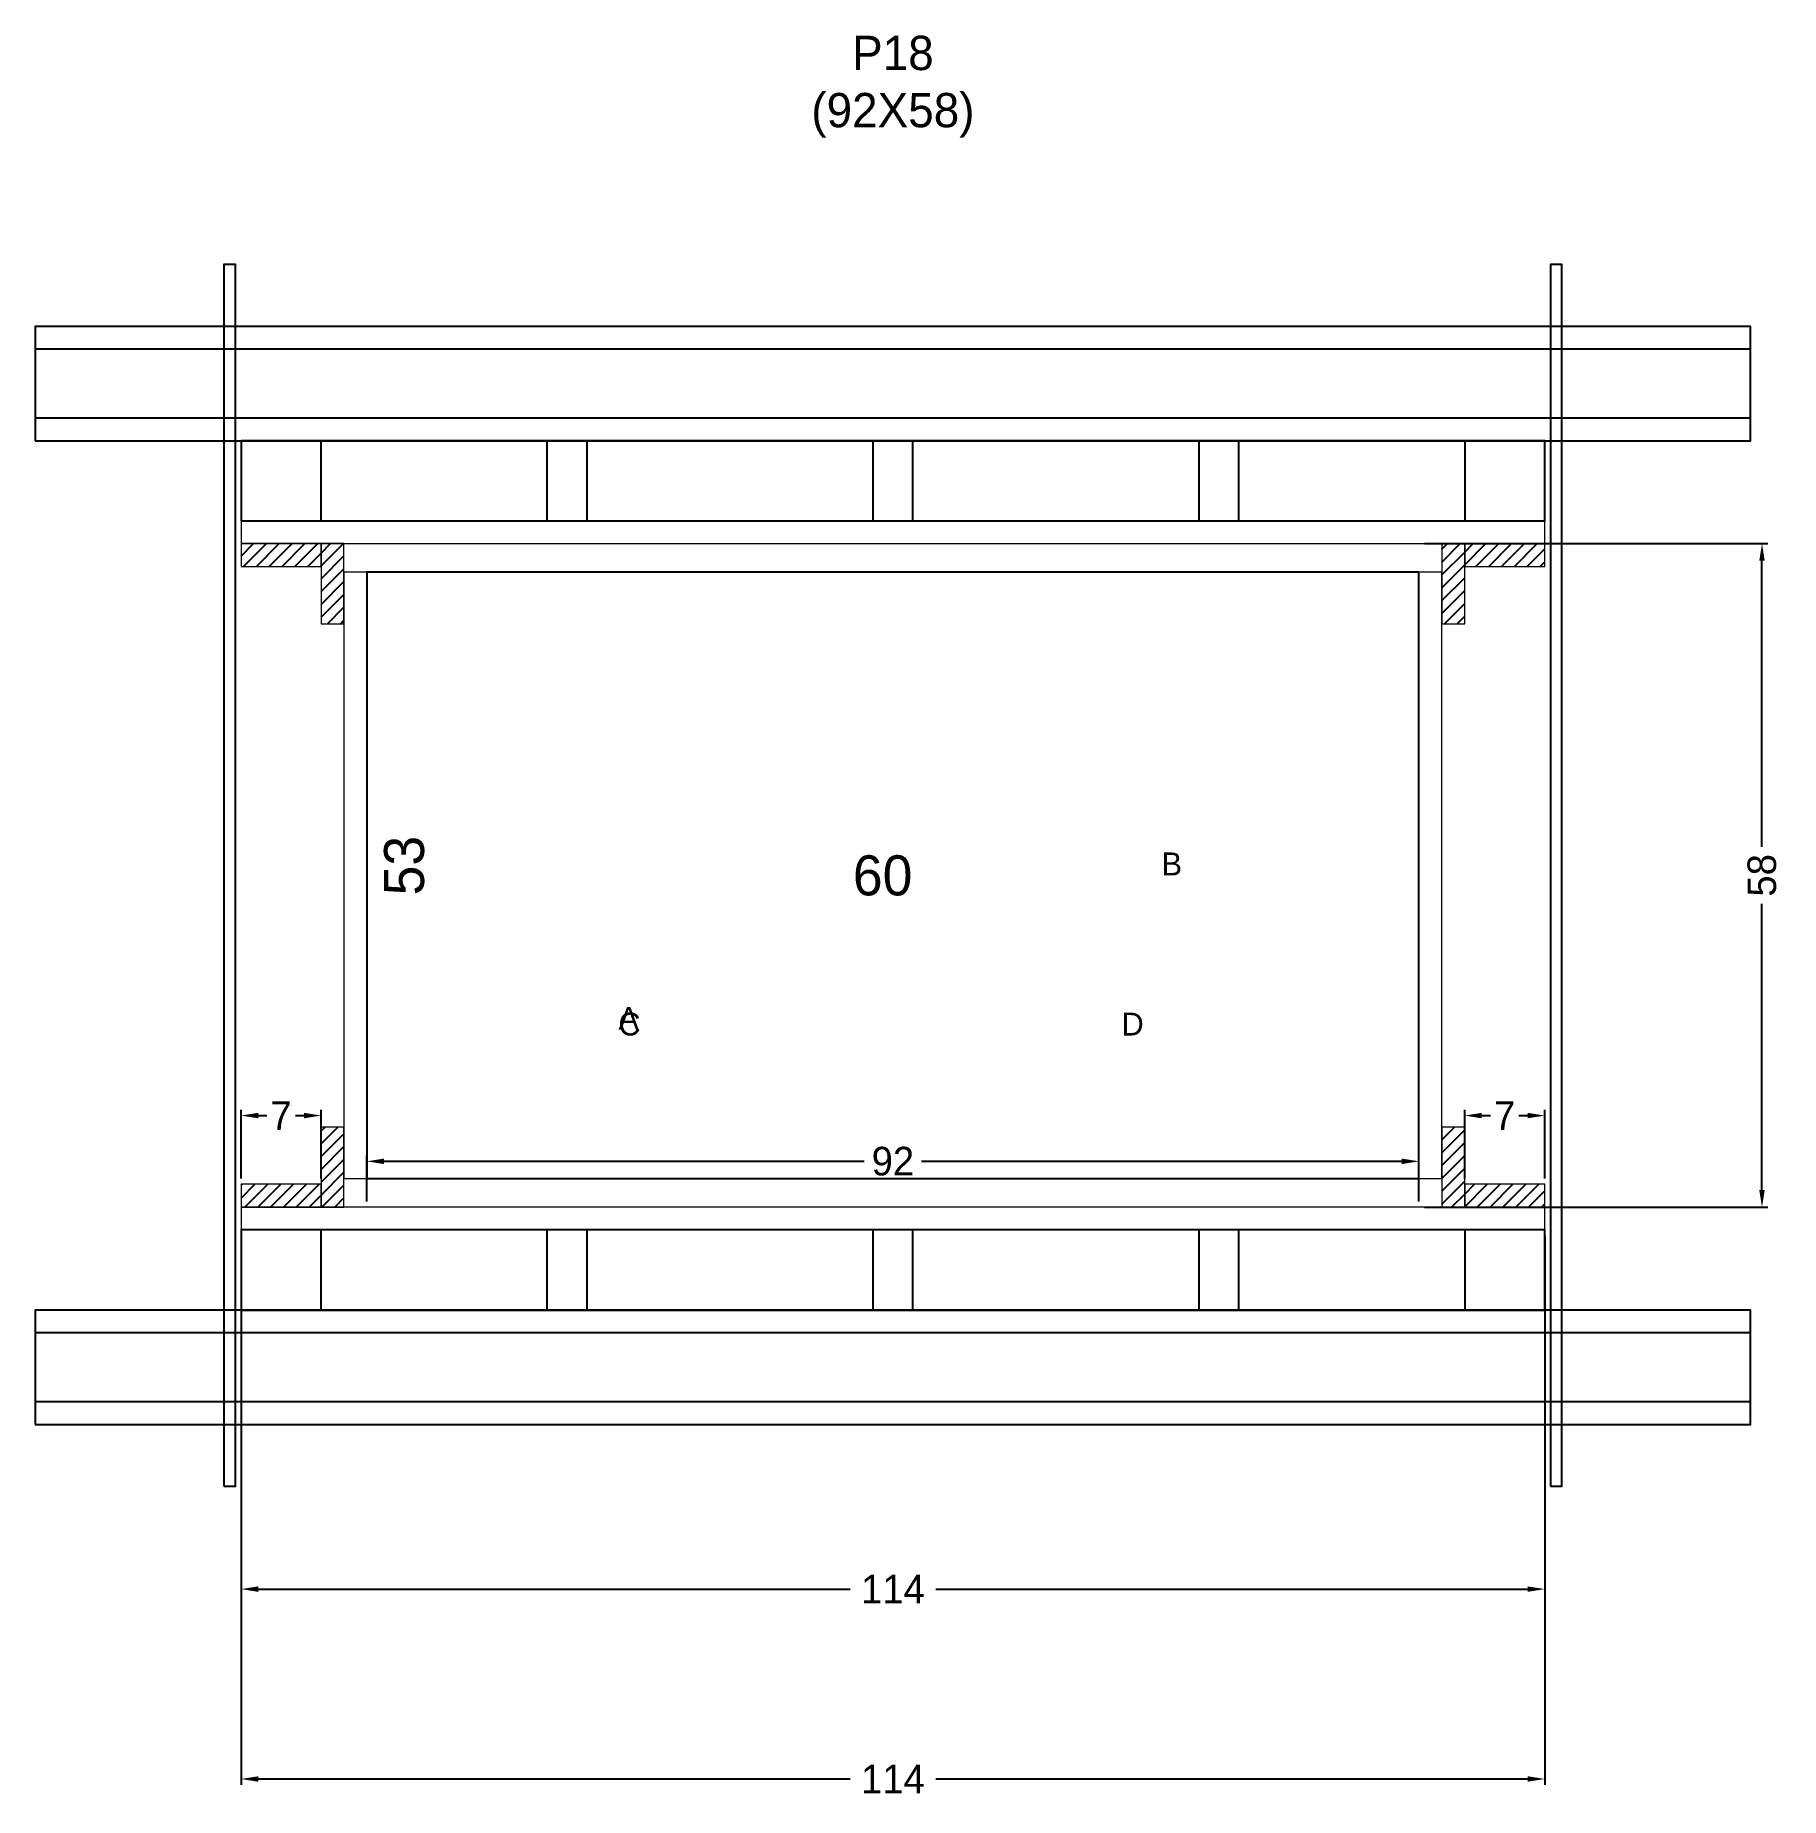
# Model space of a CAD drawing. Header units: centimetres. Extents: x -150 to 155, y -21 to 287.
import ezdxf

# ---------------------------------------------------------------- set-up
doc = ezdxf.new("R2010")
doc.units = ezdxf.units.CM
for name, color, linetype in [('CHAPA', 140, 'Continuous'), ('COTA', 241, 'Continuous'), ('Hachura', 251, 'Continuous'), ('Madeira', 30, 'Continuous'), ('NOMENCLATURA', 7, 'Continuous'), ('Painéis', 200, 'Continuous'), ('Perfil Metálico', 150, 'Continuous'), ('SARRAFO', 251, 'Continuous'), ('TEXTO_GERAL', 7, 'Continuous')]:
    doc.layers.add(name, color=color, linetype=linetype)
doc.dimstyles.new('cotax2', dxfattribs={"dimtxt": 2.5, "dimasz": 1.5, "dimexe": 0.5, "dimexo": 0.5, "dimgap": 0.5, "dimtad": 1, "dimcen": 2.5, "dimazin": 3, "dimtfac": 1, "dimtmove": 0, "dimatfit": 3})
pattern_1 = [(45, (0, 0), (-1.122532, 1.122532), [])]

# ---------------------------------------------------------------- blocks, each defined once
blk = doc.blocks.new('_CLOSEDFILLED')
at = {"color": 0, "linetype": 'BYBLOCK'}
blk.add_solid([(-1, 0.16), (0, 0), (-1, -0.16)], dxfattribs=at)
blk = doc.blocks.new('*D1')
for p, q in [((-114, 77), (-114, -19)), ((114, 77), (114, -19)), ((-111, -18), (-7.5, -18)), ((7.5, -18), (111, -18))]:
    blk.add_line(p, q)
at = {"layer": 'Defpoints'}
for p in [(-114, 78), (114, 78), (-114, -18)]:
    blk.add_point(p, dxfattribs=at)
at = {"layer": 'COTA', "xscale": 3, "yscale": 3, "rotation": 180}
blk.add_blockref('_CLOSEDFILLED', (-114, -18), dxfattribs=at)
at = {"layer": 'COTA', "xscale": 3, "yscale": 3}
blk.add_blockref('_CLOSEDFILLED', (114, -18), dxfattribs=at)
at = {"layer": 'COTA', "insert": (0, -18), "char_height": 5, "attachment_point": 5}
blk.add_mtext('114', dxfattribs=at)
blk = doc.blocks.new('*D2')
for p, q in [((-92, 83), (-92, 91)), ((-89, 90), (-5, 90)), ((5, 90), (89, 90)), ((92, 83), (92, 91))]:
    blk.add_line(p, q)
at = {"layer": 'Defpoints'}
for p in [(-92, 90), (-92, 82), (92, 82)]:
    blk.add_point(p, dxfattribs=at)
at = {"layer": 'COTA', "xscale": 3, "yscale": 3, "rotation": 180}
blk.add_blockref('_CLOSEDFILLED', (-92, 90), dxfattribs=at)
at = {"layer": 'COTA', "xscale": 3, "yscale": 3}
blk.add_blockref('_CLOSEDFILLED', (92, 90), dxfattribs=at)
at = {"layer": 'COTA', "insert": (0, 90), "char_height": 5, "attachment_point": 5}
blk.add_mtext('92', dxfattribs=at)
blk = doc.blocks.new('*D3')
for p, q in [((93, 198), (153, 198)), ((152, 145), (152, 195)), ((152, 85), (152, 135)), ((93, 82), (153, 82))]:
    blk.add_line(p, q)
at = {"layer": 'Defpoints'}
for p in [(92, 198), (92, 82), (152, 82)]:
    blk.add_point(p, dxfattribs=at)
at = {"layer": 'COTA', "xscale": 3, "yscale": 3}
for p, rotation in [((152, 198), 90), ((152, 82), -90.00000000000001)]:
    blk.add_blockref('_CLOSEDFILLED', p, dxfattribs=dict(at, rotation=rotation))
at = {"layer": 'COTA', "insert": (152, 140), "char_height": 5, "attachment_point": 5, "rotation": 90}
blk.add_mtext('58', dxfattribs=at)
blk = doc.blocks.new('*D4')
for p, q in [((-114, 87), (-114, 99)), ((-100, 87), (-100, 99)), ((-111, 98), (-109.5, 98)), ((-104.5, 98), (-103, 98))]:
    blk.add_line(p, q)
at = {"layer": 'Defpoints'}
for p in [(-114, 98), (-114, 86), (-100, 86)]:
    blk.add_point(p, dxfattribs=at)
at = {"layer": 'COTA', "xscale": 3, "yscale": 3, "rotation": 180}
blk.add_blockref('_CLOSEDFILLED', (-114, 98), dxfattribs=at)
at = {"layer": 'COTA', "xscale": 3, "yscale": 3}
blk.add_blockref('_CLOSEDFILLED', (-100, 98), dxfattribs=at)
at = {"layer": 'COTA', "insert": (-107, 98), "char_height": 5, "attachment_point": 5}
blk.add_mtext('7', dxfattribs=at)
blk = doc.blocks.new('*D5')
for p, q in [((100, 87), (100, 99)), ((114, 87), (114, 99)), ((103, 98), (104.5, 98)), ((109.5, 98), (111, 98))]:
    blk.add_line(p, q)
at = {"layer": 'Defpoints'}
for p in [(100, 98), (100, 86), (114, 86)]:
    blk.add_point(p, dxfattribs=at)
at = {"layer": 'COTA', "xscale": 3, "yscale": 3, "rotation": 180}
blk.add_blockref('_CLOSEDFILLED', (100, 98), dxfattribs=at)
at = {"layer": 'COTA', "xscale": 3, "yscale": 3}
blk.add_blockref('_CLOSEDFILLED', (114, 98), dxfattribs=at)
at = {"layer": 'COTA', "insert": (107, 98), "char_height": 5, "attachment_point": 5}
blk.add_mtext('7', dxfattribs=at)
blk = doc.blocks.new('*D6')
for p, q in [((-114, 44.2), (-114, 14.2)), ((114, 44.2), (114, 14.2)), ((-111, 15.2), (-7.5, 15.2)), ((7.5, 15.2), (111, 15.2))]:
    blk.add_line(p, q)
at = {"layer": 'Defpoints'}
for p in [(-114, 45.2), (114, 45.2), (-114, 15.2)]:
    blk.add_point(p, dxfattribs=at)
at = {"layer": 'COTA', "xscale": 3, "yscale": 3, "rotation": 180}
blk.add_blockref('_CLOSEDFILLED', (-114, 15.2), dxfattribs=at)
at = {"layer": 'COTA', "xscale": 3, "yscale": 3}
blk.add_blockref('_CLOSEDFILLED', (114, 15.2), dxfattribs=at)
at = {"layer": 'COTA', "insert": (0, 15.2), "char_height": 5, "attachment_point": 5}
blk.add_mtext('114', dxfattribs=at)

msp = doc.modelspace()

# ---------------------------------------------------------------- hatches: boundary and pattern name
at = {"layer": 'Hachura'}
h = msp.add_hatch(dxfattribs=at)
h.set_pattern_fill('ANSI31')
h.set_pattern_definition(pattern_1)
h.paths.add_polyline_path([(-114, 194), (-100, 194), (-100, 198), (-114, 198)])
h = msp.add_hatch(dxfattribs=at)
h.set_pattern_fill('ANSI31')
h.set_pattern_definition(pattern_1)
h.paths.add_polyline_path([(-100, 184), (-96, 184), (-96, 198), (-100, 198)])
h = msp.add_hatch(dxfattribs=at)
h.set_pattern_fill('ANSI31')
h.set_pattern_definition(pattern_1)
h.paths.add_polyline_path([(96, 184), (100, 184), (100, 198), (96, 198)])
h = msp.add_hatch(dxfattribs=at)
h.set_pattern_fill('ANSI31')
h.set_pattern_definition(pattern_1)
h.paths.add_polyline_path([(100, 194), (114, 194), (114, 198), (100, 198)])
h = msp.add_hatch(dxfattribs=at)
h.set_pattern_fill('ANSI31')
h.set_pattern_definition(pattern_1)
h.paths.add_polyline_path([(-100, 82), (-96, 82), (-96, 96), (-100, 96)])
h = msp.add_hatch(dxfattribs=at)
h.set_pattern_fill('ANSI31')
h.set_pattern_definition(pattern_1)
h.paths.add_polyline_path([(96, 82), (100, 82), (100, 96), (96, 96)])
h = msp.add_hatch(dxfattribs=at)
h.set_pattern_fill('ANSI31')
h.set_pattern_definition(pattern_1)
h.paths.add_polyline_path([(-114, 82), (-100, 82), (-100, 86), (-114, 86)])
h = msp.add_hatch(dxfattribs=at)
h.set_pattern_fill('ANSI31')
h.set_pattern_definition(pattern_1)
h.paths.add_polyline_path([(100, 82), (114, 82), (114, 86), (100, 86)])

# ---------------------------------------------------------------- linework, layer by layer
at = {"layer": 'CHAPA', "lineweight": 18}
for points in [[(-114, 198), (114, 198), (114, 202), (-114, 202)], [(-114, 198), (114, 198), (114, 202), (-114, 202)], [(-96, 87), (-92, 87), (-92, 193), (-96, 193)], [(-96, 87), (-92, 87), (-92, 193), (-96, 193)], [(92, 87), (96, 87), (96, 193), (92, 193)], [(92, 87), (96, 87), (96, 193), (92, 193)], [(-114, 78), (114, 78), (114, 82), (-114, 82)], [(-114, 78), (114, 78), (114, 82), (-114, 82)]]:
    msp.add_lwpolyline(points, close=True, dxfattribs=at)
at = {"layer": 'Hachura'}
for points in [[(-117, 33.2), (-115, 33.2), (-115, 246.8), (-117, 246.8)], [(115, 33.2), (117, 33.2), (117, 246.8), (115, 246.8)]]:
    msp.add_lwpolyline(points, close=True, dxfattribs=at)
at = {"layer": 'Madeira', "color": 126}
for points in [[(-114, 202), (114, 202), (114, 216), (-114, 216)], [(-114, 202), (-100, 202), (-100, 216), (-114, 216)], [(-60.5, 202), (-53.5, 202), (-53.5, 216), (-60.5, 216)], [(-3.5, 202), (3.5, 202), (3.5, 216), (-3.5, 216)], [(53.5, 202), (60.5, 202), (60.5, 216), (53.5, 216)], [(100, 202), (114, 202), (114, 216), (100, 216)], [(-114, 64), (114, 64), (114, 78), (-114, 78)], [(-114, 64), (-100, 64), (-100, 78), (-114, 78)], [(-60.5, 64), (-53.5, 64), (-53.5, 78), (-60.5, 78)], [(-3.5, 64), (3.5, 64), (3.5, 78), (-3.5, 78)], [(53.5, 64), (60.5, 64), (60.5, 78), (53.5, 78)], [(100, 64), (114, 64), (114, 78), (100, 78)]]:
    msp.add_lwpolyline(points, close=True, dxfattribs=at)
at = {"layer": 'Painéis'}
msp.add_lwpolyline([(-92, 87), (92, 87), (92, 193), (-92, 193)], close=True, dxfattribs=at)
at = {"layer": 'Perfil Metálico', "color": 224}
for points in [[(-150, 216), (150, 216), (150, 236), (-150, 236)], [(-150, 220), (150, 220), (150, 232), (-150, 232)], [(-150, 44), (150, 44), (150, 64), (-150, 64)], [(-150, 48), (150, 48), (150, 60), (-150, 60)]]:
    msp.add_lwpolyline(points, close=True, dxfattribs=at)
at = {"layer": 'SARRAFO', "color": 251, "lineweight": 13}
for points in [[(-114, 194), (-100, 194), (-100, 198), (-114, 198)], [(-100, 184), (-96, 184), (-96, 198), (-100, 198)], [(96, 184), (100, 184), (100, 198), (96, 198)], [(100, 194), (114, 194), (114, 198), (100, 198)], [(-100, 82), (-96, 82), (-96, 96), (-100, 96)], [(96, 82), (100, 82), (100, 96), (96, 96)], [(-114, 82), (-100, 82), (-100, 86), (-114, 86)], [(100, 82), (114, 82), (114, 86), (100, 86)]]:
    msp.add_lwpolyline(points, close=True, dxfattribs=at)

# ---------------------------------------------------------------- texts
at = {"layer": 'COTA'}
msp.add_text('53', height=7, rotation=90, dxfattribs=at).set_placement((-82, 136.5))
msp.add_text('60', height=7, dxfattribs=at).set_placement((-7, 136.5))
at = {"layer": 'NOMENCLATURA', "insert": (0, 269), "char_height": 6, "attachment_point": 8}
msp.add_mtext('P18\\P(92X58)', dxfattribs=at)
at = {"layer": 'TEXTO_GERAL'}
for s, p in [('B', (47, 140)), ('A', (-48, 113)), ('C', (-48, 112)), ('D', (40, 112))]:
    msp.add_text(s, height=4, dxfattribs=at).set_placement(p)

# ---------------------------------------------------------------- dimensions: what is measured, and where the dimension line sits
at = {"layer": 'COTA'}
dim = msp.add_linear_dim(base=(152, 82), p1=(92, 82), p2=(92, 198), angle=90, dimstyle='cotax2', dxfattribs=at)
dim.commit()
dim.dimension.update_dxf_attribs({"geometry": '*D3', "text_midpoint": (152, 140)})
for base, p1, p2, picture, middle in [((-114, 98), (-114, 86), (-100, 86), '*D4', (-107, 98)), ((100, 98), (100, 86), (114, 86), '*D5', (107, 98)), ((-92, 90), (-92, 82), (92, 82), '*D2', (0, 90)), ((-114, -18), (-114, 78), (114, 78), '*D1', (0, -18)), ((-114, 15.2), (-114, 45.2), (114, 45.2), '*D6', (0, 15.2))]:
    dim = msp.add_linear_dim(base=base, p1=p1, p2=p2, dimstyle='cotax2', dxfattribs=at)
    dim.commit()
    dim.dimension.update_dxf_attribs({"geometry": picture, "text_midpoint": middle})

doc.saveas('drawing.dxf')
